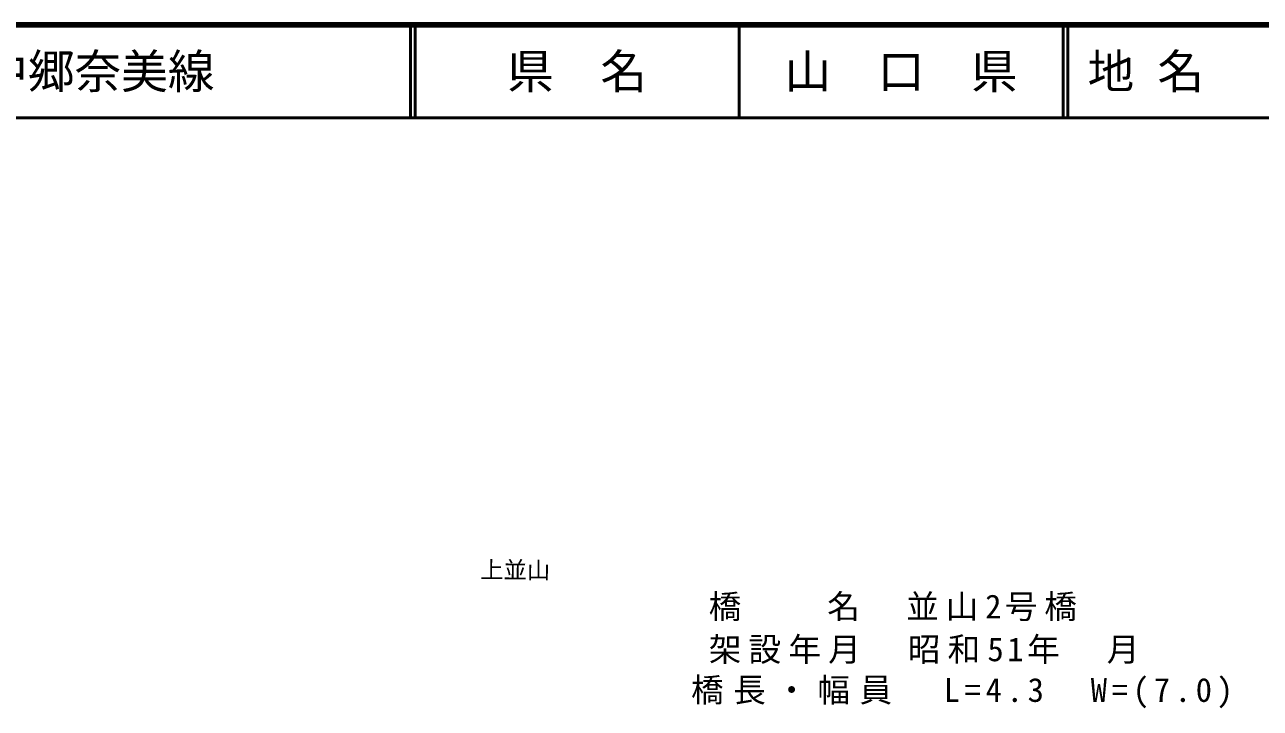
# Model space of a CAD drawing. Units: millimetres, scale not verified. Extents: x 40000 to 680000, y 20000 to 380000.
# Drawn here: x 256387 to 388903, y 306704 to 380000 of the extents above; entities that cross this region are included whole.
import ezdxf
from ezdxf.enums import TextEntityAlignment as Align

# ---------------------------------------------------------------- set-up
doc = ezdxf.new("R2010")
doc.units = ezdxf.units.MM
doc.header["$LTSCALE"] = 1000
for name, color, linetype, lineweight in [('M-BGD', 7, 'Continuous', 25), ('M-STR-HTXT', 7, 'Continuous', 13), ('M-TTL', 2, 'Continuous', 140), ('M-TTL-LINE', 7, 'Continuous', 50)]:
    doc.layers.add(name, color=color, linetype=linetype, lineweight=lineweight)
doc.layers.add('M-TTL-TXT', color=7, linetype='Continuous')
doc.styles.add('ＭＳ ゴシック', font='')
doc.styles.get('ＭＳ ゴシック').set_extended_font_data('MS Gothic')

msp = doc.modelspace()

# ---------------------------------------------------------------- linework, layer by layer
at = {"layer": 'M-TTL'}
msp.add_line((680000, 380000), (40000, 380000), dxfattribs=at)
at = {"layer": 'M-TTL-LINE'}
for p, q in [((297750, 380000), (297750, 370000)), ((298250, 380000), (298250, 370000)), ((333000, 380000), (333000, 370000)), ((367750, 380000), (367750, 370000)), ((368250, 380000), (368250, 370000)), ((40000, 370000), (680000, 370000))]:
    msp.add_line(p, q, dxfattribs=at)

# ---------------------------------------------------------------- texts
at = {"layer": 'M-BGD', "style": 'ＭＳ ゴシック'}
msp.add_text('上並山', height=1833, rotation=359.482, dxfattribs=at).set_placement((309000, 321538), align=Align.MIDDLE_CENTER)
at = {"layer": 'M-STR-HTXT', "char_height": 2566, "attachment_point": 7, "style": 'ＭＳ ゴシック'}
for s, insert in [('\\T1.21;橋\u3000\u3000名\u3000並山2号橋', (329750, 316047)), ('\\T1.22;架設年月\u3000昭和51年\u3000月', (329750, 311463)), ('\\T1.29;橋長・幅員\u3000L=4.3\u3000W=(7.0)', (327854, 306704))]:
    msp.add_mtext(s, dxfattribs=dict(at, insert=insert))
at = {"layer": 'M-TTL-TXT', "style": 'ＭＳ ゴシック'}
for s, p in [('一般県道\u3000仁保中郷奈美線', (216734, 375000)), ('地 名', (370380, 375000))]:
    msp.add_text(s, height=3666, dxfattribs=at).set_placement(p, align=Align.MIDDLE_LEFT)
for s, p in [('県\u3000名', (315625, 375000)), ('山\u3000口\u3000県', (350375, 375000))]:
    msp.add_text(s, height=3666, dxfattribs=at).set_placement(p, align=Align.MIDDLE_CENTER)

doc.saveas('drawing.dxf')
